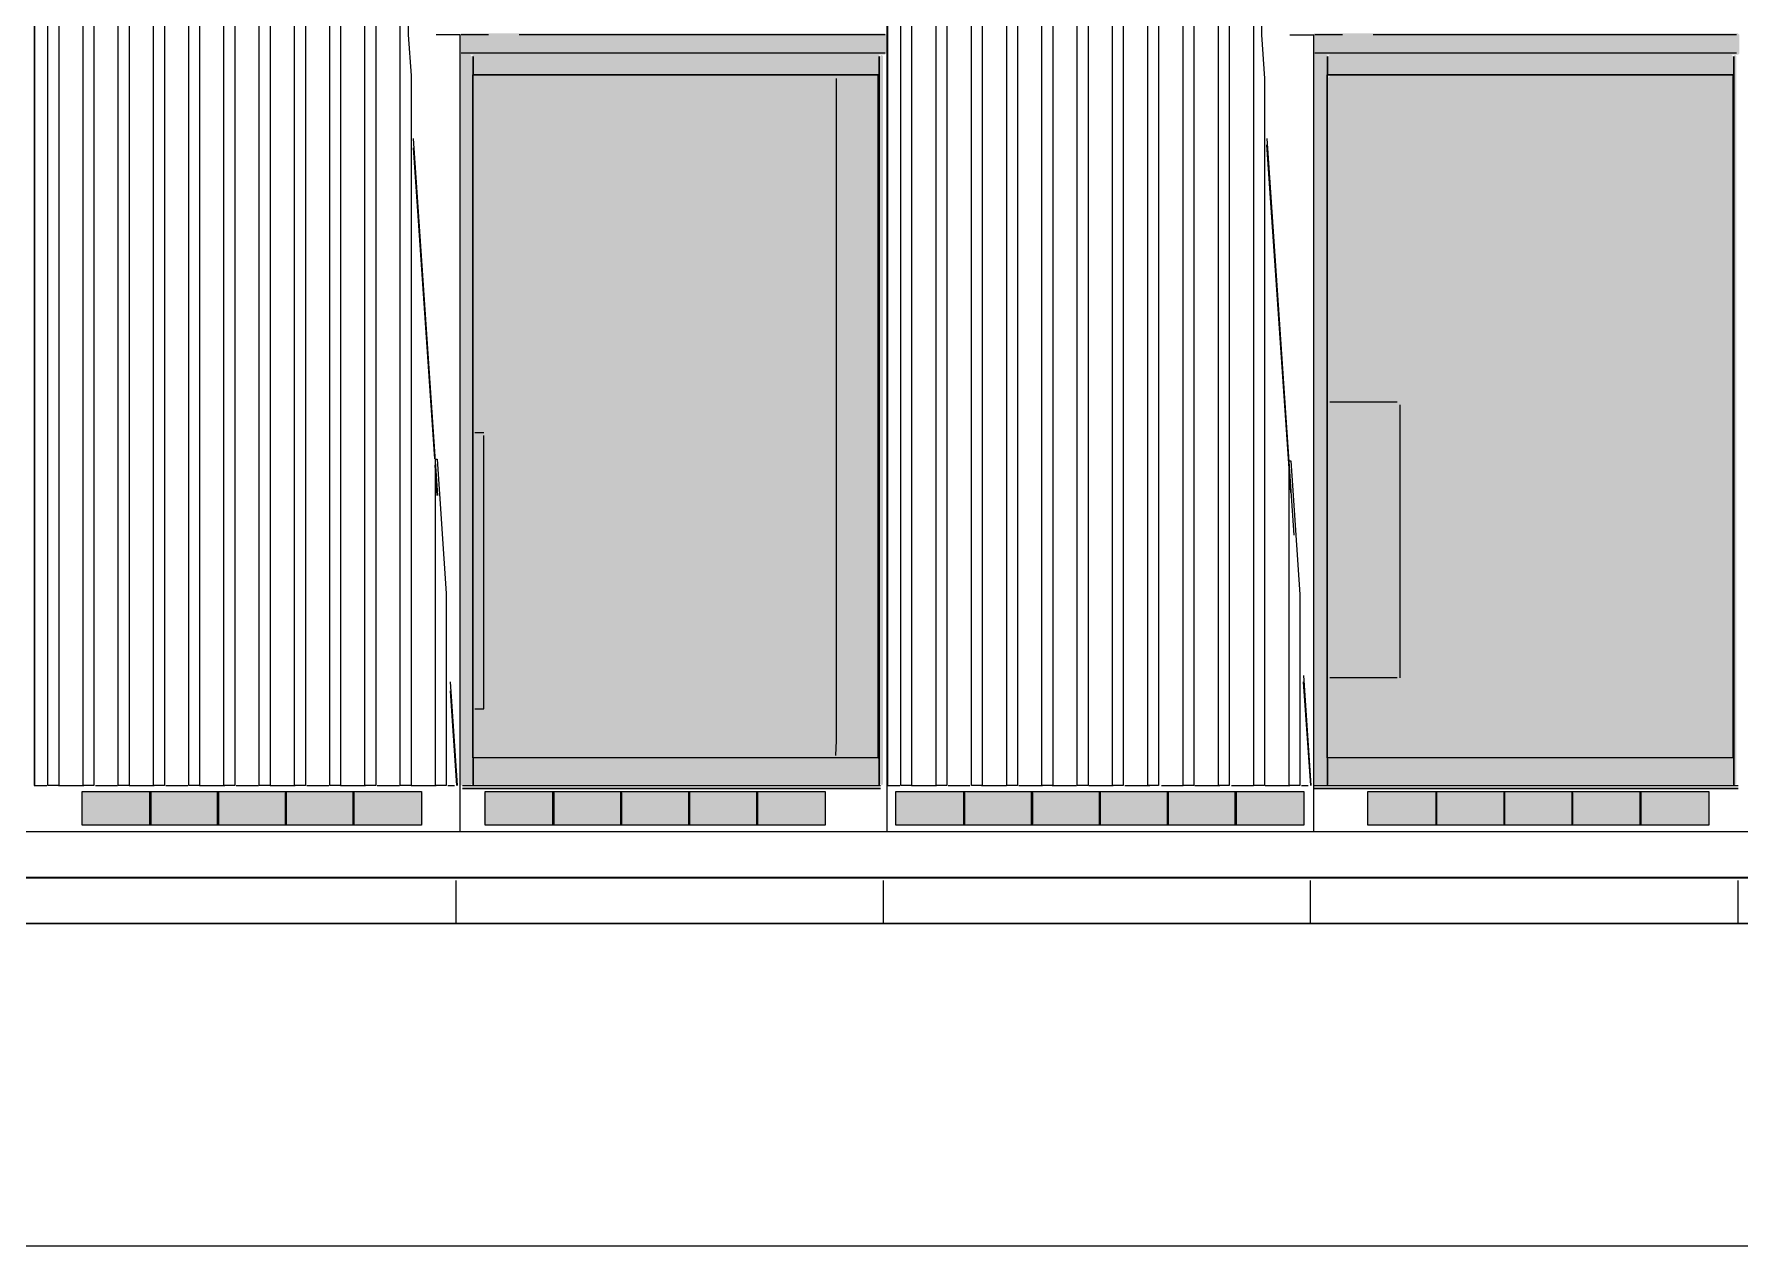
# Model space of a CAD drawing. Header units: millimetres. Extents: x 0 to 84100, y 0 to 59400.
# Drawn here: x 13838 to 19396, y 45447 to 49394 of the extents above; entities that cross this region are included whole.
import ezdxf

# ---------------------------------------------------------------- set-up
doc = ezdxf.new("R2010")
doc.units = ezdxf.units.MM
for name, color, linetype, lineweight in [('01_切断（構造・壁）', 7, 'Continuous', 35), ('09_立面の外形', 7, 'Continuous', 30), ('10_見えがかり', 7, 'Continuous', 13), ('12_見えがかり（ガラス）', 5, 'Continuous', 9), ('50_寸法', 3, 'Continuous', 9)]:
    doc.layers.add(name, color=color, linetype=linetype, lineweight=lineweight)

msp = doc.modelspace()

# ---------------------------------------------------------------- hatches: boundary and pattern name
at = {"layer": '10_見えがかり', "true_color": 0xe9dcc4}
for points in [[(16614.3, 49391.6), (16614.3, 49331.6), (16609.3, 49326.6), (15229.3, 49326.6), (15224.3, 49331.6), (15224.3, 49391.6), (15229.3, 49396.6), (15319.3, 49396.6), (15419.3, 49396.6), (16599.3, 49396.6), (16609.3, 49396.6)], [(19394.3, 49391.6), (19394.3, 49331.6), (19389.3, 49326.6), (18009.3, 49326.6), (18004.3, 49331.6), (18004.3, 49391.6), (18009.3, 49396.6), (18099.3, 49396.6), (18199.3, 49396.6), (19389.3, 49396.6)], [(15264.3, 49321.6), (15264.3, 49251.6), (15264.3, 47041.6), (15264.3, 46951.6), (15259.3, 46946.6), (15229.3, 46946.6), (15224.3, 46951.6), (15224.3, 49321.6), (15229.3, 49326.6), (15259.3, 49326.6)], [(16594.3, 49321.6), (16594.3, 49261.6), (16589.3, 49256.6), (15269.3, 49256.6), (15264.3, 49261.6), (15264.3, 49321.6), (15269.3, 49326.6), (16589.3, 49326.6)], [(16604.3, 49321.6), (16604.3, 46951.6), (16599.3, 46946.6), (16594.3, 46951.6), (16594.3, 47031.6), (16589.3, 47036.6), (16594.3, 47041.6), (16594.3, 49251.6), (16589.3, 49256.6), (16594.3, 49261.6), (16594.3, 49321.6), (16599.3, 49326.6)], [(18054.3, 49321.6), (18054.3, 49251.6), (18054.3, 47041.6), (18054.3, 46951.6), (18049.3, 46946.6), (18009.3, 46946.6), (18004.3, 46951.6), (18004.3, 49321.6), (18009.3, 49326.6), (18049.3, 49326.6)], [(19374.3, 49321.6), (19374.3, 49261.6), (19369.3, 49256.6), (18059.3, 49256.6), (18054.3, 49261.6), (18054.3, 49321.6), (18059.3, 49326.6), (19369.3, 49326.6)], [(19384.3, 49321.6), (19384.3, 46951.6), (19379.3, 46946.6), (19374.3, 46951.6), (19374.3, 47041.6), (19374.3, 49251.6), (19374.3, 49321.6), (19379.3, 49326.6)], [(16594.3, 47031.6), (16594.3, 46951.6), (16589.3, 46946.6), (15269.3, 46946.6), (15264.3, 46951.6), (15264.3, 47031.6), (15269.3, 47036.6), (16589.3, 47036.6)], [(19374.3, 47031.6), (19374.3, 46951.6), (19369.3, 46946.6), (18059.3, 46946.6), (18054.3, 46951.6), (18054.3, 47031.6), (18059.3, 47036.6), (19369.3, 47036.6)], [(14214.3, 46921.6), (14214.3, 46821.6), (14209.3, 46816.6), (13999.3, 46816.6), (13994.3, 46821.6), (13994.3, 46921.6), (13999.3, 46926.6), (14209.3, 46926.6)], [(14434.3, 46921.6), (14434.3, 46821.6), (14429.3, 46816.6), (14219.3, 46816.6), (14214.3, 46821.6), (14214.3, 46921.6), (14219.3, 46926.6), (14429.3, 46926.6)], [(14654.3, 46921.6), (14654.3, 46821.6), (14649.3, 46816.6), (14439.3, 46816.6), (14434.3, 46821.6), (14434.3, 46921.6), (14439.3, 46926.6), (14649.3, 46926.6)], [(14884.3, 46921.6), (14884.3, 46821.6), (14879.3, 46816.6), (14659.3, 46816.6), (14654.3, 46821.6), (14654.3, 46921.6), (14659.3, 46926.6), (14879.3, 46926.6)], [(15104.3, 46921.6), (15104.3, 46821.6), (15099.3, 46816.6), (14889.3, 46816.6), (14884.3, 46821.6), (14884.3, 46921.6), (14889.3, 46926.6), (15099.3, 46926.6)], [(15534.3, 46921.6), (15534.3, 46821.6), (15529.3, 46816.6), (15309.3, 46816.6), (15304.3, 46821.6), (15304.3, 46921.6), (15309.3, 46926.6), (15529.3, 46926.6)], [(15754.3, 46921.6), (15754.3, 46821.6), (15749.3, 46816.6), (15539.3, 46816.6), (15534.3, 46821.6), (15534.3, 46921.6), (15539.3, 46926.6), (15749.3, 46926.6)], [(15974.3, 46921.6), (15974.3, 46821.6), (15969.3, 46816.6), (15759.3, 46816.6), (15754.3, 46821.6), (15754.3, 46921.6), (15759.3, 46926.6), (15969.3, 46926.6)], [(16194.3, 46921.6), (16194.3, 46821.6), (16189.3, 46816.6), (15979.3, 46816.6), (15974.3, 46821.6), (15974.3, 46921.6), (15979.3, 46926.6), (16189.3, 46926.6)], [(16414.3, 46921.6), (16414.3, 46821.6), (16409.3, 46816.6), (16199.3, 46816.6), (16194.3, 46821.6), (16194.3, 46921.6), (16199.3, 46926.6), (16409.3, 46926.6)], [(16874.3, 46921.6), (16874.3, 46821.6), (16869.3, 46816.6), (16649.3, 46816.6), (16644.3, 46821.6), (16644.3, 46921.6), (16649.3, 46926.6), (16869.3, 46926.6)], [(17094.3, 46921.6), (17094.3, 46821.6), (17089.3, 46816.6), (16879.3, 46816.6), (16874.3, 46821.6), (16874.3, 46921.6), (16879.3, 46926.6), (17089.3, 46926.6)], [(17314.3, 46921.6), (17314.3, 46821.6), (17309.3, 46816.6), (17099.3, 46816.6), (17094.3, 46821.6), (17094.3, 46921.6), (17099.3, 46926.6), (17309.3, 46926.6)], [(17534.3, 46921.6), (17534.3, 46821.6), (17529.3, 46816.6), (17319.3, 46816.6), (17314.3, 46821.6), (17314.3, 46921.6), (17319.3, 46926.6), (17529.3, 46926.6)], [(17754.3, 46921.6), (17754.3, 46821.6), (17749.3, 46816.6), (17539.3, 46816.6), (17534.3, 46821.6), (17534.3, 46921.6), (17539.3, 46926.6), (17749.3, 46926.6)], [(17974.3, 46921.6), (17974.3, 46821.6), (17969.3, 46816.6), (17759.3, 46816.6), (17754.3, 46821.6), (17754.3, 46921.6), (17759.3, 46926.6), (17969.3, 46926.6)], [(18404.3, 46921.6), (18404.3, 46821.6), (18399.3, 46816.6), (18189.3, 46816.6), (18184.3, 46821.6), (18184.3, 46921.6), (18189.3, 46926.6), (18399.3, 46926.6)], [(18624.3, 46921.6), (18624.3, 46821.6), (18619.3, 46816.6), (18409.3, 46816.6), (18404.3, 46821.6), (18404.3, 46921.6), (18409.3, 46926.6), (18619.3, 46926.6)], [(18854.3, 46921.6), (18854.3, 46821.6), (18849.3, 46816.6), (18629.3, 46816.6), (18624.3, 46821.6), (18624.3, 46921.6), (18629.3, 46926.6), (18849.3, 46926.6)], [(19074.3, 46921.6), (19074.3, 46821.6), (19069.3, 46816.6), (18859.3, 46816.6), (18854.3, 46821.6), (18854.3, 46921.6), (18859.3, 46926.6), (19069.3, 46926.6)], [(19294.3, 46921.6), (19294.3, 46821.6), (19289.3, 46816.6), (19079.3, 46816.6), (19074.3, 46821.6), (19074.3, 46921.6), (19079.3, 46926.6), (19289.3, 46926.6)]]:
    msp.add_hatch(color=8, dxfattribs=at).paths.add_polyline_path(points)
at = {"layer": '12_見えがかり（ガラス）', "true_color": 0xdce9f2}
for points in [[(16589.3, 49256.6), (16594.3, 49251.6), (16594.3, 47041.6), (16589.3, 47036.6), (15269.3, 47036.6), (15264.3, 47041.6), (15264.3, 49251.6), (15269.3, 49256.6)], [(19369.3, 49256.6), (19374.3, 49251.6), (19374.3, 47041.6), (19369.3, 47036.6), (18059.3, 47036.6), (18054.3, 47041.6), (18054.3, 49251.6), (18059.3, 49256.6)]]:
    msp.add_hatch(color=8, dxfattribs=at).paths.add_polyline_path(points)

# ---------------------------------------------------------------- linework, layer by layer
at = {"layer": '01_切断（構造・壁）'}
msp.add_lwpolyline([(3834.3, 46646.6), (76265.7, 46646.6)], dxfattribs=at)
at = {"layer": '09_立面の外形'}
msp.add_lwpolyline([(67527.7, 46496.6), (10808.1, 46496.6), (10808.1, 46646.6), (10282, 46646.6)], dxfattribs=at)
at = {"layer": '10_見えがかり'}
for points in [[(13918.2, 49588.6), (13918.2, 46946.6), (13882.6, 46946.6), (13882.6, 49589.9)], [(14033, 49591.1), (14033, 46946.6), (13997.4, 46946.6), (13997.4, 49591.4)], [(14147.8, 49588.9), (14147.8, 46946.6), (14112.2, 46946.6), (14112.2, 49589.7)], [(14262.6, 49591.2), (14262.6, 46946.6), (14227, 46946.6), (14227, 49591.4)], [(14377.4, 49589.2), (14377.4, 46946.6), (14341.8, 46946.6), (14341.8, 49589.5)], [(14492.2, 49591.3), (14492.2, 46946.6), (14456.6, 46946.6), (14456.6, 49591.3)], [(14607, 49589.4), (14607, 46946.6), (14571.4, 46946.6), (14571.4, 49589.3)], [(14721.8, 49591.3), (14721.8, 46946.6), (14686.2, 46946.6), (14686.2, 49591.2)], [(14836.6, 49589.7), (14836.6, 46946.6), (14801, 46946.6), (14801, 49589)], [(14951.5, 49591.4), (14951.5, 46946.6), (14915.8, 46946.6), (14915.8, 49591.1)], [(15057.3, 49589.3), (15057.3, 49391.6), (15066.3, 49259.7), (15066.3, 46946.6), (15030.6, 46946.6)], [(15030.6, 46946.6), (15030.6, 49588.8)], [(16696.8, 49589.6), (16696.8, 46946.6), (16661.8, 46946.6), (16661.8, 49589.5)], [(16811.8, 49591.3), (16811.8, 46946.6), (16776.8, 46946.6), (16776.8, 49591.3)], [(16926.8, 49589.5), (16926.8, 46946.6), (16891.8, 46946.6), (16891.8, 49589.5)], [(17041.8, 49591.3), (17041.8, 46946.6), (17006.8, 46946.6), (17006.8, 49591.3)], [(17156.8, 49589.5), (17156.8, 46946.6), (17121.8, 46946.6), (17121.8, 49589.5)], [(17271.8, 49591.3), (17271.8, 46946.6), (17236.8, 46946.6), (17236.8, 49591.3)], [(17386.8, 49589.5), (17386.8, 46946.6), (17351.8, 46946.6), (17351.8, 49589.5)], [(17501.8, 49591.3), (17501.8, 46946.6), (17466.8, 46946.6), (17466.8, 49591.3)], [(17616.8, 49589.5), (17616.8, 46946.6), (17581.8, 46946.6), (17581.8, 49589.5)], [(17731.9, 49591.3), (17731.9, 46946.6), (17696.8, 46946.6), (17696.8, 49591.3)], [(17811.8, 46946.6), (17811.8, 49589.5)], [(17837.1, 49589.4), (17837.1, 49391.6), (17846.9, 49249), (17846.9, 46946.6), (17811.8, 46946.6)], [(13838.1, 49570.8), (13838.1, 46946.6)], [(13840, 46946.6), (13840, 49570.8)], [(16617.4, 46796.6), (16617.4, 49570.8)], [(16617.4, 49570.8), (16617.4, 46946.6)], [(16619.2, 46946.6), (16619.2, 49570.8)], [(15225.9, 49391.6), (15147.5, 49391.6)], [(15225.9, 46796.6), (15225.9, 49391.6)], [(15318.8, 49391.6), (15229.4, 49391.6)], [(16611, 49391.6), (15418.2, 49391.6)], [(17928.8, 49391.6), (18007.7, 49391.6)], [(18007.7, 46796.6), (18007.7, 49391.6)], [(18100.8, 49391.6), (18011.2, 49391.6)], [(19385.1, 49391.6), (18200.4, 49391.6)], [(16611, 49331.6), (15229.4, 49331.6)], [(15268.9, 46946.6), (15268.9, 49321.6)], [(15268.9, 49321.6), (15268.9, 49261.6)], [(16591.2, 49261.6), (16591.2, 49321.6)], [(16591.2, 49321.6), (16591.2, 46946.6)], [(19385.1, 49331.6), (18011.2, 49331.6)], [(18052, 46946.6), (18052, 49321.6)], [(18052, 49321.6), (18052, 49261.6)], [(19376.4, 49261.6), (19376.4, 49321.6)], [(19376.4, 49321.6), (19376.4, 46946.6)], [(16591.2, 49261.6), (15268.9, 49261.6)], [(16450.9, 49250), (16450.9, 49096.6)], [(19366.5, 49261.6), (18061.9, 49261.6)], [(16450.9, 49096.6), (16450.9, 48914.4)], [(15153.5, 47890.8), (15074.4, 49053.6)], [(15143.4, 48010), (15074.4, 49023.8)], [(17932.1, 47900.7), (17854.6, 49033.8)], [(17943.4, 47761.6), (17855, 49053.6)], [(16450.9, 48914.4), (16450.9, 48732.3)], [(16450.9, 48732.3), (16450.9, 48550.2)], [(16450.9, 48550.2), (16450.9, 48368)], [(16450.9, 48368), (16450.9, 48185.9)], [(16450.9, 48185.9), (16450.9, 48003.7)], [(18059.7, 48196.6), (18278.9, 48196.6)], [(18288.9, 47296.6), (18288.9, 48186.6)], [(15273.8, 48096.6), (15303.7, 48096.6)], [(15303.7, 47196.6), (15303.7, 48086.6)], [(15151.5, 47890.8), (15144.7, 47990.2)], [(15151.3, 46946.6), (15145.4, 46946.6), (15145.4, 48009.1), (15151.3, 48009.1), (15181.1, 47571.9), (15181.1, 46946.6), (15151.3, 46946.6)], [(16450.9, 48003.7), (16450.9, 47821.6)], [(17926.8, 46946.6), (17926.8, 48004.2), (17932.1, 48004.2), (17961.9, 47569), (17961.9, 46946.6), (17926.8, 46946.6)], [(16450.9, 47821.6), (16450.9, 47639.4)], [(16450.9, 47639.4), (16450.9, 47457.3)], [(16450.9, 47457.3), (16450.9, 47275.1)], [(17999.2, 46946.6), (17974.7, 47304.4)], [(18278.9, 47296.6), (18059.7, 47296.6)], [(15217.7, 46946.6), (15194.7, 47284.5)], [(15215.7, 46946.6), (15194.8, 47254.7)], [(16450.9, 47275.1), (16450.9, 47093)], [(17997.5, 46946.6), (17974.3, 47284.5)], [(15273.8, 47196.6), (15303.7, 47196.6)], [(16450.9, 47093), (16449.6, 47044.2)], [(16591.2, 47036.6), (15268.9, 47036.6)], [(15268.9, 47036.6), (15268.9, 46946.6)], [(16591.2, 46946.6), (16591.2, 47036.6)], [(18052, 47036.6), (18052, 46946.6)], [(19366.5, 47036.6), (18061.9, 47036.6)], [(19376.4, 46946.6), (19376.4, 47036.6)], [(13838.1, 46946.6), (13840, 46946.6)], [(13838.1, 46946.6), (13878, 46946.6)], [(13840, 46946.6), (13880, 46946.6)], [(13917.9, 46946.6), (13987.8, 46946.6)], [(13919.9, 46946.6), (13999.8, 46946.6)], [(14217.8, 46926.6), (14217.8, 46816.6), (13994.4, 46816.6), (13994.4, 46926.6), (14217.8, 46926.6)], [(14037.7, 46946.6), (14107.6, 46946.6)], [(14039.7, 46946.6), (14109.6, 46946.6)], [(14147.5, 46946.6), (14217.4, 46946.6)], [(14149.5, 46946.6), (14229.4, 46946.6)], [(14438.5, 46926.6), (14438.5, 46816.6), (14215.2, 46816.6), (14215.2, 46926.6), (14438.5, 46926.6)], [(14267.3, 46946.6), (14337.2, 46946.6)], [(14269.3, 46946.6), (14339.2, 46946.6)], [(14377.1, 46946.6), (14447, 46946.6)], [(14379.1, 46946.6), (14459, 46946.6)], [(14659.3, 46926.6), (14659.3, 46816.6), (14435.9, 46816.6), (14435.9, 46926.6), (14659.3, 46926.6)], [(14496.9, 46946.6), (14566.8, 46946.6)], [(14498.9, 46946.6), (14568.8, 46946.6)], [(14606.8, 46946.6), (14676.6, 46946.6)], [(14608.7, 46946.6), (14688.6, 46946.6)], [(14880, 46926.6), (14880, 46816.6), (14656.6, 46816.6), (14656.6, 46926.6), (14880, 46926.6)], [(14726.5, 46946.6), (14796.4, 46946.6)], [(14728.5, 46946.6), (14798.4, 46946.6)], [(14836.4, 46946.6), (14906.2, 46946.6)], [(14838.3, 46946.6), (14918.2, 46946.6)], [(15100.7, 46926.6), (15100.7, 46816.6), (14877.4, 46816.6), (14877.4, 46926.6), (15100.7, 46926.6)], [(14956.2, 46946.6), (15026, 46946.6)], [(14958.1, 46946.6), (15028, 46946.6)], [(15066, 46946.6), (15135.9, 46946.6)], [(15067.9, 46946.6), (15147.8, 46946.6)], [(15185.8, 46946.6), (15205.7, 46946.6)], [(15187.7, 46946.6), (15207.7, 46946.6)], [(15233.4, 46946.6), (16595.2, 46946.6)], [(15233.4, 46936.6), (16595.2, 46936.6)], [(16595.2, 46936.6), (15233.4, 46936.6)], [(15530.9, 46926.6), (15530.9, 46816.6), (15307.3, 46816.6), (15307.3, 46926.6), (15530.9, 46926.6)], [(15752.1, 46926.6), (15752.1, 46816.6), (15528.6, 46816.6), (15528.6, 46926.6), (15752.1, 46926.6)], [(15973.4, 46926.6), (15973.4, 46816.6), (15749.8, 46816.6), (15749.8, 46926.6), (15973.4, 46926.6)], [(16194.7, 46926.6), (16194.7, 46816.6), (15971.1, 46816.6), (15971.1, 46926.6), (16194.7, 46926.6)], [(16415.9, 46926.6), (16415.9, 46816.6), (16192.3, 46816.6), (16192.3, 46926.6), (16415.9, 46926.6)], [(16617.4, 46946.6), (16619.2, 46946.6)], [(16617.4, 46946.6), (16657.1, 46946.6)], [(16619.2, 46946.6), (16658.9, 46946.6)], [(16869.4, 46926.6), (16869.4, 46816.6), (16645.9, 46816.6), (16645.9, 46926.6), (16869.4, 46926.6)], [(16696.8, 46946.6), (16766.3, 46946.6)], [(16698.6, 46946.6), (16778, 46946.6)], [(16816, 46946.6), (16885.5, 46946.6)], [(16817.7, 46946.6), (16887.2, 46946.6)], [(17090.5, 46926.6), (17090.5, 46816.6), (16867.1, 46816.6), (16867.1, 46926.6), (17090.5, 46926.6)], [(16925.2, 46946.6), (16994.7, 46946.6)], [(16926.9, 46946.6), (17006.4, 46946.6)], [(17046.1, 46946.6), (17115.6, 46946.6)], [(17054.3, 46946.6), (17123.8, 46946.6)], [(17311.7, 46926.6), (17311.7, 46816.6), (17088.2, 46816.6), (17088.2, 46926.6), (17311.7, 46926.6)], [(17155.3, 46946.6), (17234.7, 46946.6)], [(17163.5, 46946.6), (17233, 46946.6)], [(17274.4, 46946.6), (17353.9, 46946.6)], [(17282.6, 46946.6), (17352.1, 46946.6)], [(17532.8, 46926.6), (17532.8, 46816.6), (17309.4, 46816.6), (17309.4, 46926.6), (17532.8, 46926.6)], [(17391.8, 46946.6), (17461.3, 46946.6)], [(17393.6, 46946.6), (17473, 46946.6)], [(17511, 46946.6), (17580.5, 46946.6)], [(17512.7, 46946.6), (17582.2, 46946.6)], [(17754, 46926.6), (17754, 46816.6), (17530.5, 46816.6), (17530.5, 46926.6), (17754, 46926.6)], [(17620.2, 46946.6), (17689.7, 46946.6)], [(17621.9, 46946.6), (17701.4, 46946.6)], [(17739.3, 46946.6), (17808.8, 46946.6)], [(17741.1, 46946.6), (17810.6, 46946.6)], [(17975.1, 46926.6), (17975.1, 46816.6), (17751.7, 46816.6), (17751.7, 46926.6), (17975.1, 46926.6)], [(17848.5, 46946.6), (17918, 46946.6)], [(17850.3, 46946.6), (17929.7, 46946.6)], [(17967.7, 46946.6), (17987.5, 46946.6)], [(17969.4, 46946.6), (17989.3, 46946.6)], [(18006.7, 46946.6), (19390.6, 46946.6)], [(18006.7, 46936.6), (19390.6, 46936.6)], [(19390.6, 46936.6), (18006.7, 46936.6)], [(18407.6, 46926.6), (18407.6, 46816.6), (18183.9, 46816.6), (18183.9, 46926.6), (18407.6, 46926.6)], [(18629.2, 46926.6), (18629.2, 46816.6), (18405.6, 46816.6), (18405.6, 46926.6), (18629.2, 46926.6)], [(18850.8, 46926.6), (18850.8, 46816.6), (18627.2, 46816.6), (18627.2, 46926.6), (18850.8, 46926.6)], [(19072.4, 46926.6), (19072.4, 46816.6), (18848.8, 46816.6), (18848.8, 46926.6), (19072.4, 46926.6)], [(19294, 46926.6), (19294, 46816.6), (19070.4, 46816.6), (19070.4, 46926.6), (19294, 46926.6)], [(13530.3, 46796.6), (14417.9, 46796.6)], [(14417.9, 46796.6), (15306.1, 46796.6)], [(15306.1, 46796.6), (16194.8, 46796.6)], [(16194.8, 46796.6), (17084, 46796.6)], [(17084, 46796.6), (17973.7, 46796.6)], [(17973.7, 46796.6), (18863.8, 46796.6)], [(18863.8, 46796.6), (19754.4, 46796.6)], [(13530.3, 46646.6), (14417.9, 46646.6)], [(14417.9, 46646.6), (15306.1, 46646.6)], [(15213.5, 46496.6), (15213.5, 46636.6)], [(15306.1, 46646.6), (16194.8, 46646.6)], [(16194.8, 46646.6), (17084, 46646.6)], [(16605.1, 46496.6), (16605.1, 46636.6)], [(17084, 46646.6), (17973.7, 46646.6)], [(17973.7, 46646.6), (18863.8, 46646.6)], [(17996.7, 46496.6), (17996.7, 46636.6)], [(18863.8, 46646.6), (19754.4, 46646.6)], [(19390.6, 46496.6), (19390.6, 46636.6)], [(15209.1, 46496.6), (13829.8, 46496.6)], [(15209.1, 46496.6), (15213.5, 46496.6)], [(16605.1, 46496.6), (15213.5, 46496.6)], [(16611, 46496.6), (17992.9, 46496.6)], [(17992.9, 46496.6), (17996.7, 46496.6)], [(19390.6, 46496.6), (17996.7, 46496.6)]]:
    msp.add_lwpolyline(points, dxfattribs=at)
at = {"layer": '12_見えがかり（ガラス）'}
for points in [[(15265.9, 49261.6), (16588.1, 49261.6)], [(15265.9, 49261.6), (15265.9, 47036.6)], [(15265.9, 49261.6), (15267.3, 49261.6)], [(16589.5, 49261.6), (15267.3, 49261.6)], [(15267.3, 49261.6), (15267.3, 47036.6)], [(16588.1, 47036.6), (16588.1, 49261.6)], [(16588.1, 49261.6), (16589.5, 49261.6)], [(16589.5, 47036.6), (16589.5, 49261.6)], [(18049.4, 49261.6), (19373.8, 49261.6)], [(18049.4, 49261.6), (18049.4, 47036.6)], [(18049.4, 49261.6), (18050.7, 49261.6)], [(19375, 49261.6), (18050.7, 49261.6)], [(18050.7, 49261.6), (18050.7, 47036.6)], [(19373.8, 47036.6), (19373.8, 49261.6)], [(19373.8, 49261.6), (19375, 49261.6)], [(19375, 47036.6), (19375, 49261.6)], [(16588.1, 47036.6), (15265.9, 47036.6)], [(15265.9, 47036.6), (15267.3, 47036.6)], [(16589.5, 47036.6), (15267.3, 47036.6)], [(16588.1, 47036.6), (16589.5, 47036.6)], [(19373.8, 47036.6), (18049.4, 47036.6)], [(18049.4, 47036.6), (18050.7, 47036.6)], [(19375, 47036.6), (18050.7, 47036.6)], [(19373.8, 47036.6), (19375, 47036.6)]]:
    msp.add_lwpolyline(points, dxfattribs=at)
at = {"layer": '50_寸法'}
msp.add_lwpolyline([(6334.3, 45446.6), (73765.7, 45446.6)], dxfattribs=at)

doc.saveas('drawing.dxf')
